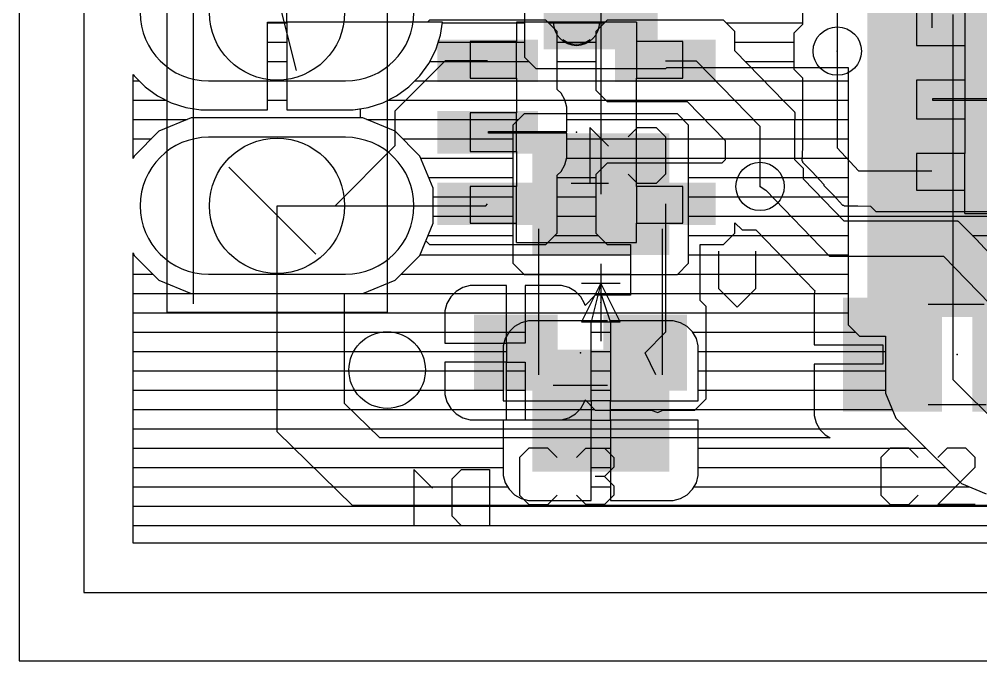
# Model space of a CAD drawing. Extents: x 0 to 50.7, y 0 to 50.
# Drawn here: x 0 to 12.64, y 0 to 8.43 of the extents above; entities that cross this region are included whole.
import ezdxf

# ---------------------------------------------------------------- set-up
doc = ezdxf.new("R2010")
doc.units = 0
for name, color, linetype in [('1', 14, 'CONTINUOUS'), ('125', 2, 'CONTINUOUS'), ('126', 214, 'CONTINUOUS'), ('16', 174, 'CONTINUOUS'), ('17', 94, 'CONTINUOUS'), ('18', 94, 'CONTINUOUS'), ('19', 54, 'CONTINUOUS'), ('20', 178, 'CONTINUOUS'), ('21', 251, 'CONTINUOUS'), ('22', 251, 'CONTINUOUS'), ('23', 178, 'CONTINUOUS'), ('24', 178, 'CONTINUOUS'), ('25', 251, 'CONTINUOUS'), ('26', 251, 'CONTINUOUS'), ('51', 251, 'CONTINUOUS'), ('52', 251, 'CONTINUOUS')]:
    doc.layers.add(name, color=color, linetype=linetype)

# ---------------------------------------------------------------- blocks, each defined once
blk = doc.blocks.new('PIE')
blk.add_circle((0, 0), 0.5)
blk = doc.blocks.new('RECT')
blk.add_solid([(-0.5, -0.5), (0.5, -0.5), (-0.5, 0.5), (0.5, 0.5)])
blk = doc.blocks.new('LONGP100')
blk.add_lwpolyline([(-0.5, -0.5), (0.5, -0.5, 1), (0.5, 0.5), (-0.5, 0.5, 1)], format="xyb", close=True)
blk = doc.blocks.new('ROUNDV')
blk.add_circle((0, 0), 0.5)

msp = doc.modelspace()

# ---------------------------------------------------------------- linework, layer by layer
at = {"layer": '1'}
for p, q in [((12.0002, 9.103), (12.0002, 8.3156)), ((3.5166, 8.3918), (3.5166, 8.6458)), ((10.2984, 8.7082), (10.2984, 8.3618)), ((10.7556, 8.5188), (10.7556, 8.0108)), ((3.2626, 7.2378), (3.2626, 8.3918)), ((3.2626, 8.3918), (3.5166, 8.3918)), ((3.2626, 8.382), (3.5166, 8.382)), ((5.3672, 8.3918), (3.5166, 8.3918)), ((3.5166, 8.3918), (3.5166, 7.2378)), ((5.3926, 8.4172), (5.3672, 8.3918)), ((6.9238, 8.4172), (5.3926, 8.4172)), ((7.0726, 8.2684), (6.9238, 8.4172)), ((6.959, 8.382), (7.6942, 8.382)), ((7.7294, 8.4172), (7.5806, 8.2684)), ((9.2606, 8.4172), (7.7294, 8.4172)), ((9.4094, 8.2684), (9.2606, 8.4172)), ((9.2958, 8.382), (10.2984, 8.382)), ((10.2984, 8.3618), (10.1841, 8.2475)), ((7.0726, 7.5082), (7.0726, 8.2684)), ((7.5806, 8.2684), (7.5806, 7.4992)), ((9.4094, 8.0168), (9.4094, 8.2684)), ((10.1841, 8.2475), (10.1841, 7.7741)), ((3.2626, 8.128), (3.5166, 8.128)), ((7.0726, 8.128), (7.5806, 8.128)), ((9.4094, 8.128), (10.1841, 8.128)), ((10.0653, 7.3411), (9.4094, 8.0168)), ((10.7556, 8.0108), (10.7556, 6.7408)), ((3.2626, 7.874), (3.5166, 7.874)), ((5.5994, 7.8838), (4.939, 7.2234)), ((6.1582, 7.8838), (5.5994, 7.8838)), ((7.0726, 7.874), (7.5806, 7.874)), ((8.495, 7.8838), (8.9014, 7.8838)), ((8.9014, 7.8838), (9.7396, 7.0202)), ((9.548, 7.874), (10.1841, 7.874)), ((10.1841, 7.7741), (10.2984, 7.6598)), ((1.4973, 6.5987), (1.4973, 7.7052)), ((1.4973, 7.7052), (1.5125, 7.6843)), ((1.4973, 7.62), (1.5768, 7.62)), ((1.5125, 7.6843), (1.6551, 7.5417)), ((3.2626, 7.62), (3.5166, 7.62)), ((7.0726, 7.62), (7.5806, 7.62)), ((9.7946, 7.62), (10.2984, 7.62)), ((10.2984, 7.6598), (10.2984, 6.7507)), ((1.6551, 7.5417), (1.8182, 7.4232)), ((7.1235, 7.4573), (7.0726, 7.5082)), ((7.5806, 7.4992), (7.7294, 7.3504)), ((1.4973, 7.366), (1.9304, 7.366)), ((1.8182, 7.4232), (1.9979, 7.3317)), ((3.2626, 7.366), (3.5166, 7.366)), ((7.1736, 7.3705), (7.1235, 7.4573)), ((7.1996, 7.2736), (7.1736, 7.3705)), ((7.1748, 7.366), (7.7138, 7.366)), ((7.7294, 7.3504), (8.782, 7.3504)), ((8.782, 7.3504), (9.2824, 6.8348)), ((10.0411, 7.366), (10.2984, 7.366)), ((10.1968, 7.2096), (10.0653, 7.3411)), ((12.0129, 7.3631), (12.0129, 7.3885)), ((12.0129, 7.3885), (13.0162, 7.3885)), ((12.0129, 7.366), (13.1394, 7.366)), ((13.0162, 7.3631), (12.0129, 7.3631)), ((1.9979, 7.3317), (2.1896, 7.2693)), ((2.1896, 7.2693), (2.3888, 7.2378)), ((2.3888, 7.2378), (3.2626, 7.2378)), ((3.5166, 7.2378), (4.3904, 7.2378)), ((4.3904, 7.2378), (4.4818, 7.2523)), ((4.4818, 7.2523), (4.4818, 7.1328)), ((4.939, 7.2234), (4.939, 6.7662)), ((7.1996, 6.9567), (7.1996, 7.2736)), ((10.1968, 7.2056), (10.1968, 7.2096)), ((1.4973, 7.112), (2.2098, 7.112)), ((2.2601, 7.1328), (1.8359, 6.9571)), ((4.4818, 7.1328), (2.2601, 7.1328)), ((7.1996, 7.112), (9.0134, 7.112)), ((10.1996, 7.2027), (10.1968, 7.2056)), ((10.1968, 7.0168), (10.1996, 7.2027)), ((10.1982, 7.112), (10.2984, 7.112)), ((1.8359, 6.9571), (1.5113, 6.6325)), ((6.1709, 6.9313), (6.1709, 6.9567)), ((6.1709, 6.9567), (7.1996, 6.9567)), ((9.7396, 6.2328), (9.7396, 7.0202)), ((10.1968, 6.5838), (10.1968, 7.0168)), ((1.4973, 6.858), (1.7368, 6.858)), ((7.1996, 6.9313), (6.1709, 6.9313)), ((7.1996, 6.6144), (7.1996, 6.9313)), ((7.1996, 6.858), (9.2599, 6.858)), ((9.2824, 6.8348), (9.2824, 6.5838)), ((10.1968, 6.858), (10.2984, 6.858)), ((4.939, 6.7662), (4.1516, 5.9788)), ((10.2984, 6.7507), (10.2906, 6.5715)), ((10.7556, 6.7408), (11.035, 6.436)), ((1.5113, 6.6325), (1.4973, 6.5987)), ((1.4973, 6.604), (1.4995, 6.604)), ((7.1736, 6.5175), (7.1996, 6.6144)), ((7.1968, 6.604), (9.2824, 6.604)), ((9.2824, 6.5838), (9.2362, 6.5376)), ((10.1968, 6.604), (10.292, 6.604)), ((10.3111, 6.4695), (10.1968, 6.5838)), ((7.1235, 6.4307), (7.1736, 6.5175)), ((7.7294, 6.5376), (7.5806, 6.3888)), ((9.2362, 6.5376), (7.7294, 6.5376)), ((10.2906, 6.5715), (10.2984, 6.563)), ((10.2984, 6.563), (10.2984, 6.5514)), ((10.2984, 6.5514), (10.4253, 6.4245)), ((10.3111, 6.3281), (10.3111, 6.4695)), ((7.0726, 6.3798), (7.1235, 6.4307)), ((7.0726, 5.6196), (7.0726, 6.3798)), ((7.0726, 6.35), (7.5806, 6.35)), ((7.5806, 6.3888), (7.5806, 5.6196)), ((10.3111, 6.35), (10.4936, 6.35)), ((10.8474, 5.7756), (10.3111, 6.3281)), ((10.4253, 6.4245), (10.5778, 6.2582)), ((11.035, 6.436), (12.0002, 6.436)), ((9.7396, 6.2328), (9.8158, 6.182)), ((10.5778, 6.2582), (10.5778, 6.2466)), ((10.5778, 6.2466), (10.7047, 6.1197)), ((7.0726, 6.096), (7.5806, 6.096)), ((9.8158, 6.182), (10.654, 5.3184)), ((10.5364, 6.096), (10.7264, 6.096)), ((10.7047, 6.1197), (10.8259, 5.9875)), ((3.3896, 3.007), (3.3896, 5.9788)), ((3.3896, 5.9788), (4.1516, 5.9788)), ((4.1516, 5.9788), (6.1328, 5.9788)), ((6.1328, 5.9788), (6.1582, 6.0042)), ((8.495, 6.0042), (8.495, 4.316)), ((10.8259, 5.9875), (10.8375, 5.987)), ((10.8375, 5.987), (10.8456, 5.9788)), ((10.8456, 5.9788), (11.0251, 5.9788)), ((11.0251, 5.9788), (11.191, 5.9716)), ((11.191, 5.9716), (11.26, 5.9026)), ((7.0726, 5.842), (7.5806, 5.842)), ((10.7829, 5.842), (13.0924, 5.842)), ((11.26, 5.9026), (12.7404, 5.9026)), ((9.4094, 5.6196), (9.4094, 5.7548)), ((9.4094, 5.7548), (9.5029, 5.6613)), ((11.9676, 5.7756), (10.8474, 5.7756)), ((11.9707, 5.7786), (11.9676, 5.7756)), ((12.1564, 5.7756), (11.9707, 5.7786)), ((12.342, 5.7756), (12.1564, 5.7756)), ((12.3451, 5.7725), (12.342, 5.7756)), ((12.3494, 5.7724), (12.3451, 5.7725)), ((12.4785, 5.639), (12.3494, 5.7724)), ((6.9238, 5.4708), (7.0726, 5.6196)), ((7.041, 5.588), (7.6122, 5.588)), ((7.5806, 5.6196), (7.7294, 5.4708)), ((9.2606, 5.4708), (9.4094, 5.6196)), ((9.3778, 5.588), (9.7552, 5.588)), ((9.5029, 5.6613), (9.684, 5.6613)), ((9.684, 5.6613), (10.1968, 5.133)), ((12.6098, 5.5078), (12.4785, 5.639)), ((12.5296, 5.588), (13.0924, 5.588)), ((5.2679, 5.3251), (5.3471, 5.5163)), ((5.3471, 5.5163), (5.3926, 5.4708)), ((5.3926, 5.4708), (6.9238, 5.4708)), ((7.7294, 5.4708), (8.0378, 5.4708)), ((8.0378, 5.4708), (8.0378, 4.8024)), ((8.9522, 4.7328), (8.9522, 5.4708)), ((8.9522, 5.4708), (9.2606, 5.4708)), ((12.6098, 5.5034), (12.6098, 5.5078)), ((13.0708, 5.027), (12.6098, 5.5034)), ((4.9433, 5.0005), (5.2679, 5.3251)), ((5.2716, 5.334), (8.0378, 5.334)), ((8.9522, 5.334), (10.0017, 5.334)), ((10.654, 5.3184), (12.1526, 5.3184)), ((12.1526, 5.3184), (12.9146, 4.531)), ((5.0228, 5.08), (8.0378, 5.08)), ((8.9522, 5.08), (10.2458, 5.08)), ((10.1968, 5.133), (10.1968, 5.129)), ((10.1968, 5.129), (10.3284, 4.9974)), ((4.5191, 4.8248), (4.9433, 5.0005)), ((10.3284, 4.9974), (10.4578, 4.8641)), ((4.2786, 3.382), (4.2786, 4.8248)), ((4.2786, 4.8248), (4.5191, 4.8248)), ((4.522, 4.826), (5.7162, 4.826)), ((5.7435, 4.8533), (5.6725, 4.7823)), ((5.8303, 4.9034), (5.7435, 4.8533)), ((5.9272, 4.9294), (5.8303, 4.9034)), ((6.4044, 4.9294), (5.9272, 4.9294)), ((6.4044, 4.1714), (6.4044, 4.9294)), ((6.4044, 4.826), (6.6504, 4.826)), ((7.1276, 4.9294), (6.6504, 4.9294)), ((6.6504, 4.9294), (6.6504, 4.1714)), ((7.2245, 4.9034), (7.1276, 4.9294)), ((7.3113, 4.8533), (7.2245, 4.9034)), ((7.3823, 4.7823), (7.3113, 4.8533)), ((7.3386, 4.826), (8.0378, 4.826)), ((8.9522, 4.826), (10.4502, 4.826)), ((10.4604, 4.864), (10.4494, 4.8232)), ((10.4494, 4.8232), (10.4494, 4.15)), ((10.4578, 4.8641), (10.4604, 4.864)), ((5.6224, 4.6955), (5.5964, 4.5986)), ((5.6725, 4.7823), (5.6224, 4.6955)), ((7.4324, 4.6955), (7.3823, 4.7823)), ((7.4394, 4.6696), (7.4324, 4.6955)), ((7.5722, 4.8024), (7.4394, 4.6696)), ((8.0378, 4.8024), (7.5722, 4.8024)), ((9.0314, 4.6536), (8.9522, 4.7328)), ((4.2786, 4.572), (5.5964, 4.572)), ((5.5964, 4.5986), (5.5964, 4.1714)), ((6.4044, 4.572), (6.6504, 4.572)), ((9.0314, 3.4432), (9.0314, 4.6536)), ((9.0314, 4.572), (10.4494, 4.572)), ((4.2786, 4.318), (5.5964, 4.318)), ((6.4044, 4.318), (6.6504, 4.318)), ((8.495, 4.316), (8.2274, 4.0484)), ((9.0314, 4.318), (10.4494, 4.318)), ((4.2786, 4.064), (6.4044, 4.064)), ((5.5964, 4.1714), (6.4044, 4.1714)), ((6.6504, 4.1714), (6.4044, 4.1714)), ((6.4044, 4.1714), (6.4044, 3.9254)), ((8.368, 3.7572), (8.2274, 4.0484)), ((9.0314, 4.064), (11.3534, 4.064)), ((10.4494, 4.15), (11.3534, 4.15)), ((11.3534, 4.15), (11.3534, 3.896)), ((6.4044, 3.9254), (5.5964, 3.9254)), ((5.5964, 3.9254), (5.5964, 3.4982)), ((6.4044, 3.1674), (6.4044, 3.9254)), ((6.4044, 3.9254), (6.6504, 3.9254)), ((6.6504, 3.9254), (6.6504, 3.1674)), ((4.2786, 3.81), (5.5964, 3.81)), ((6.4044, 3.81), (6.6504, 3.81)), ((9.0314, 3.81), (10.4494, 3.81)), ((11.3534, 3.896), (10.4494, 3.896)), ((10.4494, 3.896), (10.4494, 3.2228)), ((4.2786, 3.556), (5.5964, 3.556)), ((6.4044, 3.556), (6.6504, 3.556)), ((9.0314, 3.556), (10.4494, 3.556)), ((5.5964, 3.4982), (5.6224, 3.4013)), ((7.4324, 3.4013), (7.4394, 3.4272)), ((7.4394, 3.4272), (7.5722, 3.2944)), ((8.8826, 3.2944), (9.0314, 3.4432)), ((4.7417, 2.9308), (4.2786, 3.382)), ((4.3607, 3.302), (5.685, 3.302)), ((5.6224, 3.4013), (5.6725, 3.3145)), ((5.6725, 3.3145), (5.7435, 3.2435)), ((6.4044, 3.302), (6.6504, 3.302)), ((7.3113, 3.2435), (7.3823, 3.3145)), ((7.3698, 3.302), (7.5646, 3.302)), ((7.3823, 3.3145), (7.4324, 3.4013)), ((7.5722, 3.2944), (8.3066, 3.2944)), ((8.3066, 3.2944), (8.3963, 3.2631)), ((8.3963, 3.2631), (8.461, 3.2944)), ((8.461, 3.2944), (8.8826, 3.2944)), ((8.8902, 3.302), (10.4494, 3.302)), ((5.7435, 3.2435), (5.8303, 3.1934)), ((5.8303, 3.1934), (5.9272, 3.1674)), ((5.9272, 3.1674), (6.4044, 3.1674)), ((6.6504, 3.1674), (7.1276, 3.1674)), ((7.1276, 3.1674), (7.2245, 3.1934)), ((7.2245, 3.1934), (7.3113, 3.2435)), ((10.4494, 3.2228), (10.4754, 3.1259)), ((4.6214, 3.048), (10.5204, 3.048)), ((10.4754, 3.1259), (10.5255, 3.0391)), ((10.5255, 3.0391), (10.5965, 2.9681)), ((4.3802, 2.0418), (3.3896, 3.007)), ((10.6611, 2.9308), (4.7417, 2.9308)), ((10.5965, 2.9681), (10.6611, 2.9308)), ((14.7688, 2.0418), (4.3802, 2.0418))]:
    msp.add_line(p, q, dxfattribs=at)
at = {"layer": '125'}
for p, q in [((6.7019, 2.7917), (6.5791, 2.6689)), ((6.9477, 2.7917), (6.7019, 2.7917)), ((7.0706, 2.6689), (6.9477, 2.7917)), ((7.3275, 2.6689), (7.4504, 2.7917)), ((7.4504, 2.7917), (7.6961, 2.7917)), ((7.6961, 2.7917), (7.819, 2.6689)), ((11.4517, 2.7917), (11.3289, 2.6689)), ((11.6975, 2.7917), (11.4517, 2.7917)), ((11.8204, 2.6689), (11.6975, 2.7917)), ((12.2002, 2.7917), (12.0773, 2.6689)), ((12.4459, 2.7917), (12.2002, 2.7917)), ((12.5688, 2.6689), (12.4459, 2.7917)), ((6.5791, 2.6689), (6.5791, 2.1774)), ((7.819, 2.6689), (7.819, 2.546)), ((11.3289, 2.6689), (11.3289, 2.1774)), ((12.5688, 2.546), (12.5688, 2.6689)), ((7.819, 2.546), (7.6961, 2.4231)), ((12.0773, 2.0545), (12.5688, 2.546)), ((7.6961, 2.4231), (7.5732, 2.4231)), ((7.6961, 2.4231), (7.819, 2.3002)), ((7.819, 2.3002), (7.819, 2.1774)), ((6.5791, 2.1774), (6.7019, 2.0545)), ((6.9477, 2.0545), (7.0706, 2.1774)), ((7.4504, 2.0545), (7.3275, 2.1774)), ((7.819, 2.1774), (7.6961, 2.0545)), ((11.3289, 2.1774), (11.4517, 2.0545)), ((11.6975, 2.0545), (11.8204, 2.1774)), ((6.7019, 2.0545), (6.9477, 2.0545)), ((7.6961, 2.0545), (7.4504, 2.0545)), ((11.4517, 2.0545), (11.6975, 2.0545)), ((12.5688, 2.0545), (12.0773, 2.0545))]:
    msp.add_line(p, q, dxfattribs=at)
at = {"layer": '126'}
for p, q in [((7.7481, 6.7624), (7.5023, 7.0081)), ((7.5023, 7.0081), (7.5023, 6.2709)), ((8.005, 6.8853), (8.1279, 7.0081)), ((8.1279, 7.0081), (8.3736, 7.0081)), ((8.3736, 7.0081), (8.4965, 6.8853)), ((8.4965, 6.8853), (8.4965, 6.3938)), ((8.1279, 6.2709), (8.005, 6.3938)), ((8.4965, 6.3938), (8.3736, 6.2709)), ((7.7481, 6.2709), (7.2566, 6.2709)), ((8.3736, 6.2709), (8.1279, 6.2709)), ((5.4349, 2.2666), (5.1892, 2.5123)), ((5.1892, 2.5123), (5.1892, 1.7751)), ((5.6919, 2.3895), (5.8147, 2.5123)), ((5.8147, 2.5123), (6.1833, 2.5123)), ((6.1833, 2.5123), (6.1833, 1.7751)), ((5.6919, 1.898), (5.6919, 2.3895)), ((5.8147, 1.7751), (5.6919, 1.898)), ((5.4349, 1.7751), (4.9434, 1.7751)), ((6.1833, 1.7751), (5.8147, 1.7751))]:
    msp.add_line(p, q, dxfattribs=at)
at = {"layer": '16'}
for p, q in [((6.6416, 9.44), (6.6416, 7.9296)), ((3.5166, 8.3918), (3.5166, 8.6458)), ((12.2796, 3.6928), (12.2796, 8.4908)), ((3.2626, 7.2378), (3.2626, 8.3918)), ((3.2626, 8.3918), (3.5166, 8.3918)), ((3.2626, 8.382), (3.5166, 8.382)), ((5.5665, 8.3918), (3.5166, 8.3918)), ((3.5166, 8.3918), (3.5166, 7.2378)), ((5.5391, 8.2188), (5.5665, 8.3918)), ((5.5649, 8.382), (6.6416, 8.382)), ((5.4767, 8.0271), (5.5391, 8.2188)), ((3.2626, 8.128), (3.5166, 8.128)), ((5.5095, 8.128), (6.6416, 8.128)), ((5.3852, 7.8474), (5.4767, 8.0271)), ((3.2626, 7.874), (3.5166, 7.874)), ((5.2667, 7.6843), (5.3852, 7.8474)), ((5.3988, 7.874), (6.6972, 7.874)), ((6.6416, 7.9296), (6.7904, 7.7808)), ((6.7904, 7.7808), (8.5008, 7.7808)), ((8.5008, 7.7808), (8.5158, 7.7958)), ((8.5158, 7.7958), (10.8976, 7.7958)), ((10.8976, 7.7958), (10.8976, 4.4136)), ((1.4973, 6.5987), (1.4973, 7.7052)), ((1.4973, 7.7052), (1.5125, 7.6843)), ((1.4973, 7.62), (1.5768, 7.62)), ((1.5125, 7.6843), (1.6551, 7.5417)), ((3.2626, 7.62), (3.5166, 7.62)), ((5.1241, 7.5417), (5.2667, 7.6843)), ((5.2024, 7.62), (10.8976, 7.62)), ((1.6551, 7.5417), (1.8182, 7.4232)), ((4.961, 7.4232), (5.1241, 7.5417)), ((1.4973, 7.366), (1.9304, 7.366)), ((1.8182, 7.4232), (1.9979, 7.3317)), ((3.2626, 7.366), (3.5166, 7.366)), ((4.7813, 7.3317), (4.961, 7.4232)), ((4.8487, 7.366), (10.8976, 7.366)), ((1.9979, 7.3317), (2.1896, 7.2693)), ((2.1896, 7.2693), (2.3888, 7.2378)), ((2.3888, 7.2378), (3.2626, 7.2378)), ((3.5166, 7.2378), (4.3904, 7.2378)), ((4.3904, 7.2378), (4.5896, 7.2693)), ((4.5896, 7.2693), (4.7813, 7.3317)), ((1.4973, 7.112), (2.2098, 7.112)), ((2.2601, 7.1328), (1.8359, 6.9571)), ((4.5191, 7.1328), (2.2601, 7.1328)), ((4.9433, 6.9571), (4.5191, 7.1328)), ((4.5694, 7.112), (6.5661, 7.112)), ((6.6389, 7.1848), (6.4901, 7.036)), ((8.6523, 7.1848), (6.6389, 7.1848)), ((8.8011, 7.036), (8.6523, 7.1848)), ((8.7251, 7.112), (10.8976, 7.112)), ((1.8359, 6.9571), (1.5113, 6.6325)), ((5.2679, 6.6325), (4.9433, 6.9571)), ((6.4901, 7.036), (6.4901, 5.2256)), ((8.8011, 5.2256), (8.8011, 7.036)), ((1.4973, 6.858), (1.7368, 6.858)), ((5.0424, 6.858), (6.4901, 6.858)), ((8.8011, 6.858), (10.8976, 6.858)), ((1.5113, 6.6325), (1.4973, 6.5987)), ((1.4973, 6.604), (1.4995, 6.604)), ((5.4436, 6.2083), (5.2679, 6.6325)), ((5.2797, 6.604), (6.4901, 6.604)), ((8.8011, 6.604), (10.8976, 6.604)), ((5.3849, 6.35), (6.4901, 6.35)), ((8.8011, 6.35), (10.8976, 6.35)), ((5.4436, 5.7493), (5.4436, 6.2083)), ((5.4436, 6.096), (6.4901, 6.096)), ((8.8011, 6.096), (10.8976, 6.096)), ((5.4436, 5.842), (6.4901, 5.842)), ((8.8011, 5.842), (10.8976, 5.842)), ((5.2679, 5.3251), (5.4436, 5.7493)), ((5.3768, 5.588), (6.4901, 5.588)), ((8.8011, 5.588), (10.8976, 5.588)), ((1.4973, 1.5465), (1.4973, 5.3589)), ((1.4973, 5.3589), (1.5113, 5.3251)), ((1.4973, 5.334), (1.5076, 5.334)), ((1.5113, 5.3251), (1.8359, 5.0005)), ((4.9433, 5.0005), (5.2679, 5.3251)), ((5.2716, 5.334), (6.4901, 5.334)), ((8.8011, 5.334), (10.8976, 5.334)), ((6.4901, 5.2256), (6.6389, 5.0768)), ((8.6523, 5.0768), (8.8011, 5.2256)), ((1.4973, 5.08), (1.7564, 5.08)), ((5.0228, 5.08), (6.6357, 5.08)), ((6.6389, 5.0768), (8.6523, 5.0768)), ((8.6555, 5.08), (10.8976, 5.08)), ((1.8359, 5.0005), (2.2601, 4.8248)), ((4.5191, 4.8248), (4.9433, 5.0005)), ((1.4973, 4.826), (2.2572, 4.826)), ((2.2601, 4.8248), (4.5191, 4.8248)), ((4.522, 4.826), (10.8976, 4.826)), ((1.4973, 4.572), (10.8976, 4.572)), ((6.597, 4.4418), (6.5102, 4.3917)), ((6.6939, 4.4678), (6.597, 4.4418)), ((7.5186, 4.4678), (6.6939, 4.4678)), ((7.5186, 3.4138), (7.5186, 4.4678)), ((8.5973, 4.4678), (7.7726, 4.4678)), ((7.7726, 4.4678), (7.7726, 3.4138)), ((8.6942, 4.4418), (8.5973, 4.4678)), ((8.781, 4.3917), (8.6942, 4.4418)), ((1.4973, 4.318), (6.4376, 4.318)), ((6.4392, 4.3207), (6.3891, 4.2339)), ((6.5102, 4.3917), (6.4392, 4.3207)), ((7.5186, 4.318), (7.7726, 4.318)), ((8.852, 4.3207), (8.781, 4.3917)), ((8.9021, 4.2339), (8.852, 4.3207)), ((8.8536, 4.318), (10.9932, 4.318)), ((10.8976, 4.4136), (11.0464, 4.2648)), ((6.3891, 4.2339), (6.3631, 4.137)), ((8.9281, 4.137), (8.9021, 4.2339)), ((11.0464, 4.2648), (11.3906, 4.2648)), ((11.3906, 4.2648), (11.3906, 3.516)), ((1.4973, 4.064), (6.3631, 4.064)), ((6.3631, 4.137), (6.3631, 3.4138)), ((7.5186, 4.064), (7.7726, 4.064)), ((8.9281, 3.4138), (8.9281, 4.137)), ((8.9281, 4.064), (11.3906, 4.064)), ((1.4973, 3.81), (6.3631, 3.81)), ((7.5186, 3.81), (7.7726, 3.81)), ((8.9281, 3.81), (11.3906, 3.81)), ((12.8916, 3.0808), (12.2796, 3.6928)), ((1.4973, 3.556), (6.3631, 3.556)), ((7.5186, 3.556), (7.7726, 3.556)), ((8.9281, 3.556), (11.3906, 3.556)), ((6.3631, 3.4138), (7.5186, 3.4138)), ((7.7726, 3.4138), (7.5186, 3.4138)), ((7.5186, 3.4138), (7.5186, 3.1598)), ((7.7726, 3.1598), (7.7726, 3.4138)), ((7.7726, 3.4138), (8.9281, 3.4138)), ((11.3906, 3.516), (11.5259, 3.1892)), ((1.4973, 3.302), (7.5186, 3.302)), ((7.7726, 3.302), (11.4792, 3.302)), ((11.5259, 3.1892), (11.776, 2.9391)), ((1.4973, 3.048), (6.3631, 3.048)), ((7.5186, 3.1598), (6.3631, 3.1598)), ((6.3631, 3.1598), (6.3631, 2.4366)), ((7.5186, 2.1058), (7.5186, 3.1598)), ((7.5186, 3.1598), (7.7726, 3.1598)), ((7.5186, 3.048), (7.7726, 3.048)), ((8.9281, 3.1598), (7.7726, 3.1598)), ((7.7726, 3.1598), (7.7726, 2.1058)), ((8.9281, 2.4366), (8.9281, 3.1598)), ((8.9281, 3.048), (11.6672, 3.048)), ((11.776, 2.9391), (12.388, 2.3271)), ((1.4973, 2.794), (6.3631, 2.794)), ((7.5186, 2.794), (7.7726, 2.794)), ((8.9281, 2.794), (11.9212, 2.794)), ((1.4973, 2.54), (6.3631, 2.54)), ((7.5186, 2.54), (7.7726, 2.54)), ((8.9281, 2.54), (12.1752, 2.54)), ((6.3631, 2.4366), (6.3891, 2.3397)), ((8.9021, 2.3397), (8.9281, 2.4366)), ((1.4973, 2.286), (6.4201, 2.286)), ((6.3891, 2.3397), (6.4392, 2.2529)), ((7.5186, 2.286), (7.7726, 2.286)), ((8.852, 2.2529), (8.9021, 2.3397)), ((8.8711, 2.286), (12.4873, 2.286)), ((12.388, 2.3271), (12.7148, 2.1918)), ((6.4392, 2.2529), (6.5102, 2.1819)), ((6.5102, 2.1819), (6.597, 2.1318)), ((8.6942, 2.1318), (8.781, 2.1819)), ((8.781, 2.1819), (8.852, 2.2529)), ((1.4973, 2.032), (16.4932, 2.032)), ((6.597, 2.1318), (6.6939, 2.1058)), ((6.6939, 2.1058), (7.5186, 2.1058)), ((7.7726, 2.1058), (8.5973, 2.1058)), ((8.5973, 2.1058), (8.6942, 2.1318)), ((1.4973, 1.778), (22.7987, 1.778)), ((22.7987, 1.5465), (1.4973, 1.5465))]:
    msp.add_line(p, q, dxfattribs=at)
at = {"layer": '19'}
msp.add_line((7.6456, 8.6848), (7.6456, 6.1308), dxfattribs=at)
at = {"layer": '20'}
for p, q in [((0, 50), (0, 0)), ((0.8496, 15.8988), (0.8496, 0.8988)), ((0.8496, 0.8988), (30.8496, 0.8988)), ((0, 0), (50, 0))]:
    msp.add_line(p, q, dxfattribs=at)
at = {"layer": '21'}
for p, q in [((1.9396, 12.4588), (1.9396, 4.5788)), ((4.8396, 4.5788), (4.8396, 12.4588)), ((2.2896, 4.6888), (2.2896, 12.3488)), ((7.606, 8.3918), (7.0472, 8.3918)), ((8.114, 6.6138), (8.114, 7.2742)), ((7.0472, 5.4962), (7.606, 5.4962)), ((1.9396, 4.5788), (4.8396, 4.5788))]:
    msp.add_line(p, q, dxfattribs=at)
msp.add_arc((7.3266, 8.3908), 0.2888, 232, 308, dxfattribs=at)
msp.add_arc((7.3266, 8.3908), 0.2888, 232, 308, dxfattribs=at)
at = {"layer": '22'}
for p, q in [((7.6456, 5.2168), (7.6456, 4.9628)), ((7.3916, 4.9628), (7.6456, 4.9628)), ((7.6456, 4.9628), (7.3916, 4.4548)), ((7.6456, 4.9628), (7.5186, 4.4548)), ((7.6456, 4.9628), (7.6456, 4.8358)), ((7.6456, 4.9628), (7.8996, 4.9628)), ((7.8996, 4.4548), (7.6456, 4.9628)), ((7.6456, 4.8358), (7.6456, 4.2008)), ((7.7726, 4.4548), (7.6456, 4.8358)), ((7.3916, 4.4548), (7.5186, 4.4548)), ((7.5186, 4.4548), (7.7726, 4.4548)), ((7.7726, 4.4548), (7.8996, 4.4548))]:
    msp.add_line(p, q, dxfattribs=at)
at = {"layer": '23'}
for p in [(10.7556, 8.0108), (7.3266, 6.944), (9.7396, 6.2328), (7.3774, 4.0484), (12.3304, 4.023)]:
    msp.add_point(p, dxfattribs=at)
at = {"layer": '24'}
msp.add_point((7.6456, 4.7088), dxfattribs=at)
at = {"layer": '25'}
for p, q in [((9.1935, 5.3825), (9.1935, 4.891)), ((9.685, 4.891), (9.685, 5.3825)), ((9.1935, 4.891), (9.4392, 4.6453)), ((9.4392, 4.6453), (9.685, 4.891)), ((6.7019, 2.7917), (6.5791, 2.6689)), ((6.9477, 2.7917), (6.7019, 2.7917)), ((7.0706, 2.6689), (6.9477, 2.7917)), ((7.3275, 2.6689), (7.4504, 2.7917)), ((7.4504, 2.7917), (7.6961, 2.7917)), ((7.6961, 2.7917), (7.819, 2.6689)), ((11.4517, 2.7917), (11.3289, 2.6689)), ((11.6975, 2.7917), (11.4517, 2.7917)), ((11.8204, 2.6689), (11.6975, 2.7917)), ((12.2002, 2.7917), (12.0773, 2.6689)), ((12.4459, 2.7917), (12.2002, 2.7917)), ((12.5688, 2.6689), (12.4459, 2.7917)), ((6.5791, 2.6689), (6.5791, 2.1774)), ((7.819, 2.6689), (7.819, 2.546)), ((11.3289, 2.6689), (11.3289, 2.1774)), ((12.5688, 2.546), (12.5688, 2.6689)), ((7.819, 2.546), (7.6961, 2.4231)), ((12.0773, 2.0545), (12.5688, 2.546)), ((7.6961, 2.4231), (7.5732, 2.4231)), ((7.6961, 2.4231), (7.819, 2.3002)), ((7.819, 2.3002), (7.819, 2.1774)), ((6.5791, 2.1774), (6.7019, 2.0545)), ((6.9477, 2.0545), (7.0706, 2.1774)), ((7.4504, 2.0545), (7.3275, 2.1774)), ((7.819, 2.1774), (7.6961, 2.0545)), ((11.3289, 2.1774), (11.4517, 2.0545)), ((11.6975, 2.0545), (11.8204, 2.1774)), ((6.7019, 2.0545), (6.9477, 2.0545)), ((7.6961, 2.0545), (7.4504, 2.0545)), ((11.4517, 2.0545), (11.6975, 2.0545)), ((12.5688, 2.0545), (12.0773, 2.0545))]:
    msp.add_line(p, q, dxfattribs=at)
at = {"layer": '26'}
for p, q in [((7.7481, 6.7624), (7.5023, 7.0081)), ((7.5023, 7.0081), (7.5023, 6.2709)), ((8.005, 6.8853), (8.1279, 7.0081)), ((8.1279, 7.0081), (8.3736, 7.0081)), ((8.3736, 7.0081), (8.4965, 6.8853)), ((8.4965, 6.8853), (8.4965, 6.3938)), ((8.1279, 6.2709), (8.005, 6.3938)), ((8.4965, 6.3938), (8.3736, 6.2709)), ((7.7481, 6.2709), (7.2566, 6.2709)), ((8.3736, 6.2709), (8.1279, 6.2709)), ((5.4349, 2.2666), (5.1892, 2.5123)), ((5.1892, 2.5123), (5.1892, 1.7751)), ((5.6918, 2.3895), (5.8147, 2.5123)), ((5.8147, 2.5123), (6.1833, 2.5123)), ((6.1833, 2.5123), (6.1833, 1.7751)), ((5.6918, 1.898), (5.6918, 2.3895)), ((5.8147, 1.7751), (5.6918, 1.898)), ((5.4349, 1.7751), (4.9434, 1.7751)), ((6.1833, 1.7751), (5.8147, 1.7751))]:
    msp.add_line(p, q, dxfattribs=at)
at = {"layer": '51'}
for p, q in [((3.6436, 7.7568), (3.2626, 9.2808)), ((11.797, 8.5696), (11.797, 8.087)), ((12.432, 8.5696), (12.432, 8.087)), ((6.5392, 8.3918), (6.5392, 8.1378)), ((7.0218, 8.3918), (6.5392, 8.3918)), ((7.6314, 8.3918), (7.0218, 8.3918)), ((8.114, 8.3918), (7.6314, 8.3918)), ((8.114, 8.3918), (8.114, 8.1378)), ((6.5392, 8.1378), (5.9296, 8.1378)), ((5.9296, 8.1378), (5.9296, 7.6552)), ((6.5392, 7.6552), (6.5392, 8.1378)), ((8.114, 8.1378), (8.114, 7.6552)), ((8.7236, 8.1378), (8.114, 8.1378)), ((8.7236, 7.6552), (8.7236, 8.1378)), ((11.797, 8.087), (12.432, 8.087)), ((12.432, 8.087), (12.432, 7.6298)), ((5.9296, 7.6552), (6.5392, 7.6552)), ((6.5392, 7.6552), (6.5392, 7.198)), ((8.114, 6.2328), (8.114, 7.6552)), ((8.114, 7.6552), (8.7236, 7.6552)), ((12.432, 7.6298), (11.797, 7.6298)), ((11.797, 7.6298), (11.797, 7.1218)), ((12.432, 7.6298), (12.432, 7.1218)), ((6.5392, 7.198), (5.9296, 7.198)), ((5.9296, 7.198), (5.9296, 6.69)), ((6.5392, 6.69), (6.5392, 7.198)), ((11.797, 7.1218), (12.432, 7.1218)), ((12.432, 7.1218), (12.432, 6.6646)), ((5.9296, 6.69), (6.5392, 6.69)), ((6.5392, 6.69), (6.5392, 6.2328)), ((12.432, 6.6646), (11.797, 6.6646)), ((11.797, 6.6646), (11.797, 6.182)), ((12.432, 6.182), (12.432, 6.6646)), ((3.8976, 5.3438), (2.7546, 6.4868)), ((6.5392, 6.2328), (5.9296, 6.2328)), ((5.9296, 6.2328), (5.9296, 5.7502)), ((6.5392, 5.7502), (6.5392, 6.2328)), ((8.114, 6.2328), (8.114, 5.7502)), ((8.7236, 6.2328), (8.114, 6.2328)), ((8.7236, 5.7502), (8.7236, 6.2328)), ((11.797, 6.182), (12.432, 6.182)), ((12.432, 5.8772), (12.432, 6.182)), ((12.432, 5.8772), (14.1592, 5.8772)), ((5.9296, 5.7502), (6.5392, 5.7502)), ((6.5392, 5.4962), (6.5392, 5.7502)), ((8.114, 5.4962), (8.114, 5.7502)), ((8.114, 5.7502), (8.7236, 5.7502)), ((6.5392, 5.4962), (8.114, 5.4962)), ((12.6864, 4.683), (11.9494, 4.683)), ((7.7334, 4.4674), (7.0214, 4.4674)), ((7.7334, 3.6164), (7.0214, 3.6164)), ((12.7114, 3.363), (11.9494, 3.363))]:
    msp.add_line(p, q, dxfattribs=at)
for centre in [(3.3896, 8.5188), (3.3896, 5.9788)]:
    msp.add_circle(centre, 0.889, dxfattribs=at)
msp.add_arc((7.3266, 8.3918), 0.3048, 180, 0, dxfattribs=at)
msp.add_arc((7.3266, 8.3918), 0.3048, 180, 0, dxfattribs=at)
at = {"layer": '52'}
for p, q in [((6.8328, 3.7563), (6.8328, 5.674)), ((8.4584, 3.7563), (8.4584, 5.674))]:
    msp.add_line(p, q, dxfattribs=at)

# ---------------------------------------------------------------- block references
at = {"layer": '1'}
for name, p, xscale, yscale in [('RECT', (12.0002, 8.3156), 1.27, 0.5588), ('PIE', (10.7556, 8.0108), 0.635, 0.635), ('RECT', (6.1582, 7.8838), 1.3208, 0.5588), ('RECT', (8.495, 7.8838), 1.3208, 0.5588), ('RECT', (12.0002, 7.3758), 1.27, 0.5588), ('RECT', (6.1582, 6.944), 1.3208, 0.5588), ('RECT', (12.0002, 6.436), 1.27, 0.5588), ('PIE', (9.7396, 6.2328), 0.635, 0.635), ('RECT', (6.1582, 6.0042), 1.3208, 0.5588), ('RECT', (8.495, 6.0042), 1.3208, 0.5588)]:
    msp.add_blockref(name, p, dxfattribs=dict(at, xscale=xscale, yscale=yscale))
at = {"layer": '1', "xscale": 1.3, "yscale": 1.5, "rotation": 180}
for p in [(11.4804, 4.023), (13.1804, 4.023)]:
    msp.add_blockref('RECT', p, dxfattribs=at)
at = {"layer": '1', "xscale": 1.1, "rotation": 180}
for p in [(6.5274, 4.0484), (8.2274, 4.0484)]:
    msp.add_blockref('RECT', p, dxfattribs=at)
at = {"layer": '16', "xscale": 2.2, "yscale": 8}
msp.add_blockref('RECT', (12.2516, 8.5188), dxfattribs=at)
at = {"layer": '16'}
for p, xscale, yscale, rotation in [((7.6456, 8.6848), 1.3, 1.5, 90), ((7.6456, 6.1308), 1.6, 1.803, 270), ((7.6456, 3.2868), 1.6, 1.803, 270)]:
    msp.add_blockref('RECT', p, dxfattribs=dict(at, xscale=xscale, yscale=yscale, rotation=rotation))
at = {"layer": '17', "xscale": 1.8, "yscale": 1.8, "rotation": 180}
for p in [(3.3896, 8.5188), (3.3896, 8.5188), (3.3896, 5.9788), (3.3896, 5.9788)]:
    msp.add_blockref('LONGP100', p, dxfattribs=at)
at = {"layer": '18', "xscale": 1.0064, "yscale": 1.0064}
msp.add_blockref('ROUNDV', (4.8374, 3.8198), dxfattribs=at)
msp.add_blockref('ROUNDV', (4.8374, 3.8198), dxfattribs=at)
at = {"layer": '51', "rotation": 180}
for p, xscale, yscale in [((11.5998, 4.0219), 0.7501, 1.4501), ((6.7972, 4.0433), 0.5001, 0.95), ((7.9656, 4.0433), 0.5001, 0.95)]:
    msp.add_blockref('RECT', p, dxfattribs=dict(at, xscale=xscale, yscale=yscale))
at = {"layer": '52', "xscale": 0.7366, "yscale": 1.7526, "rotation": 270}
for p in [(7.6456, 6.0296), (7.6456, 3.388)]:
    msp.add_blockref('RECT', p, dxfattribs=at)

doc.saveas('drawing.dxf')
